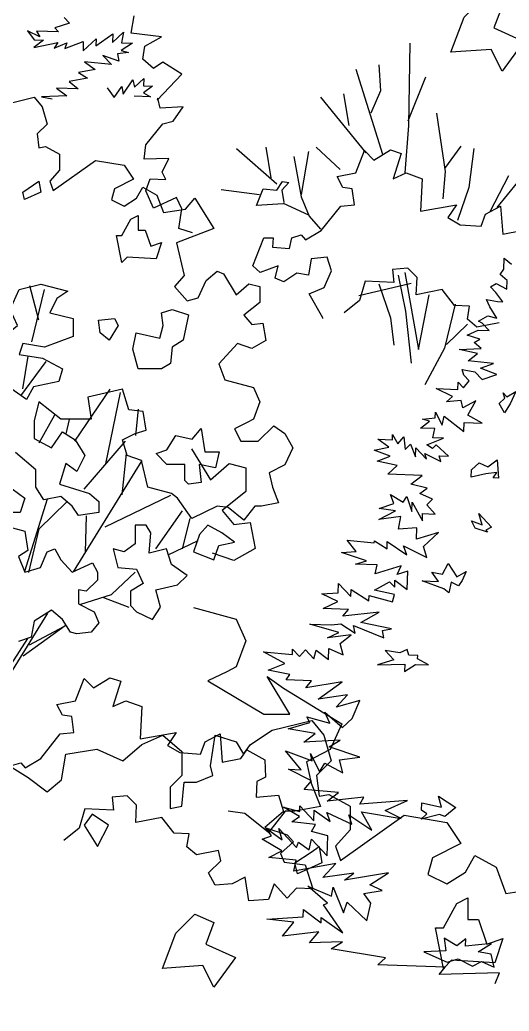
# Model space of a CAD drawing. Header units: inches. Extents: x -11 to 128, y 7 to 56.
# Drawn here: x 51.046 to 51.368, y 22.6 to 23.252 of the extents above; entities that cross this region are included whole.
import ezdxf

# ---------------------------------------------------------------- set-up
doc = ezdxf.new("R2010")
doc.units = ezdxf.units.IN
doc.header["$MEASUREMENT"] = 0
doc.layers.add('CAY', color=94, linetype='Continuous')
doc.layers.add('CAY-3', color=61, linetype='Continuous')
picture_1 = doc.add_image_def('image1.jpg', size_in_pixel=(1680, 1093))

# ---------------------------------------------------------------- blocks, each defined once
blk = doc.blocks.new('A$C76451831')
at = {"layer": 'CAY'}
for p, q in [((1479.9, 1929.8), (1538.3, 1944)), ((1538.3, 1944), (1555.9, 1922.7)), ((1288.9, 1909.2), (1320.1, 1922.7)), ((1320.1, 1922.7), (1347.8, 1898.6)), ((1389.7, 1877.9), (1396.8, 1922.7)), ((1396.8, 1922.7), (1427.4, 1912.7)), ((1448.6, 1909.2), (1479.9, 1929.8)), ((1555.9, 1922.7), (1566.6, 1885)), ((1178, 1895), (1223.4, 1902.1)), ((1223.4, 1902.1), (1261.1, 1885)), ((1261.1, 1885), (1288.9, 1909.2)), ((1427.4, 1912.7), (1438, 1895)), ((1438, 1895), (1448.6, 1909.2)), ((1077.8, 1888.5), (1122.6, 1860.8)), ((1171.5, 1857.3), (1178, 1895)), ((1347.8, 1898.6), (1347.8, 1863.8)), ((1393.2, 1863.8), (1389.7, 1877.9)), ((1566.6, 1885), (1545.3, 1863.8)), ((1122.6, 1860.8), (1150.3, 1839.6)), ((1347.8, 1863.8), (1330.7, 1846.6)), ((1369, 1853.7), (1393.2, 1863.8)), ((1545.3, 1863.8), (1548.9, 1833.1)), ((1150.3, 1839.6), (1171.5, 1857.3)), ((1330.7, 1846.6), (1330.7, 1815.4)), ((1347.8, 1818.9), (1351.4, 1853.7)), ((1351.4, 1853.7), (1369, 1853.7)), ((1548.9, 1833.1), (1563, 1836)), ((1563, 1836), (1594.3, 1818.9)), ((1330.7, 1815.4), (1347.8, 1818.9)), ((1594.3, 1818.9), (1594.3, 1784.1)), ((1580.1, 1739.3), (1673.3, 1805.4)), ((1673.3, 1805.4), (1735.8, 1794.7)), ((1735.8, 1794.7), (1756.4, 1764.1)), ((1594.3, 1784.1), (1573, 1759.9)), ((1573, 1759.9), (1580.1, 1739.3)), ((1756.4, 1764.1), (1715.1, 1742.8)), ((1715.1, 1742.8), (1708.1, 1718.6)), ((1763.5, 1722.2), (1777.1, 1746.4)), ((1777.1, 1746.4), (1808.3, 1729.3)), ((1808.3, 1729.3), (1822.5, 1690.9)), ((1708.1, 1718.6), (1735.8, 1705.1)), ((1735.8, 1705.1), (1763.5, 1722.2)), ((1822.5, 1690.9), (1870.8, 1698)), ((4765.1, 1414.8), (4773, 1406.4)), ((4711.4, 1395.4), (4721.4, 1381.9)), ((4729.7, 1386.6), (4711.4, 1395.4)), ((4724.6, 1394.9), (4729.7, 1386.6)), ((4756.7, 1393.8), (4724.6, 1394.9)), ((4773, 1406.4), (4751.5, 1399.4)), ((4751.5, 1399.4), (4756.7, 1393.8)), ((4735, 1381.4), (4721, 1371)), ((4721.4, 1381.9), (4735, 1381.4)), ((4766.3, 1369.4), (4793.3, 1379.4)), ((4792.9, 1365.8), (4812.1, 1383.7)), ((4793.3, 1379.4), (4792.9, 1365.8)), ((4811.7, 1373.3), (4836.3, 1391)), ((4812.1, 1383.7), (4811.7, 1373.3)), ((4835.9, 1377.9), (4852.3, 1393.2)), ((4836.3, 1391), (4835.9, 1377.9)), ((4852.3, 1393.2), (4849, 1377.4)), ((4721, 1371), (4756.1, 1378)), ((4756.1, 1378), (4750.4, 1370)), ((4750.4, 1370), (4769.3, 1377.5)), ((4769.3, 1377.5), (4766.3, 1369.4)), ((4865.3, 1376.9), (4848.6, 1366.6)), ((4848.6, 1366.6), (4859.4, 1363.5)), ((4849, 1377.4), (4865.3, 1376.9)), ((4822.1, 1359.3), (4834.8, 1345.7)), ((4845.4, 1350.8), (4822.1, 1359.3)), ((4859.4, 1363.5), (4843.5, 1361.3)), ((4843.5, 1361.3), (4845.4, 1350.8)), ((4810.5, 1338.4), (4786.3, 1334.3)), ((4834.8, 1345.7), (4795, 1349.9)), ((4795, 1349.9), (4810.5, 1338.4)), ((4799.6, 1325.7), (4772.7, 1321.2)), ((4772.7, 1321.2), (4785.5, 1310.3)), ((4786.3, 1334.3), (4799.6, 1325.7)), ((4851.8, 1302.5), (4865.7, 1323.4)), ((4865.7, 1323.4), (4868.1, 1312.9)), ((4868.1, 1312.9), (4882.1, 1325.5)), ((4882.1, 1325.5), (4881.7, 1314.6)), ((4753.8, 1311.4), (4769.3, 1300)), ((4785.5, 1310.3), (4753.8, 1311.4)), ((4828.1, 1311.5), (4838.5, 1297.6)), ((4838.5, 1297.6), (4849.5, 1313.5)), ((4849.5, 1313.5), (4851.8, 1302.5)), ((4894.8, 1314.2), (4881.4, 1304.2)), ((4881.7, 1314.6), (4894.8, 1314.2)), ((4682.3, 1288.4), (4721.2, 1297.8)), ((4721.2, 1297.8), (4733, 1283.7)), ((4769.3, 1300), (4732.1, 1298.6)), ((4732.1, 1298.6), (4747.8, 1295.7)), ((4891.6, 1298.4), (4867.6, 1299.3)), ((4881.4, 1304.2), (4891.6, 1298.4)), ((4733, 1283.7), (4740.1, 1258.5)), ((4740.1, 1258.5), (4725.9, 1244.3)), ((4725.9, 1244.3), (4728.3, 1223.9)), ((4728.3, 1223.9), (4737.7, 1225.8)), ((4737.7, 1225.8), (4758.6, 1214.4)), ((5192.6, 1187), (5205.3, 1219.7)), ((5205.3, 1219.7), (5219, 1206)), ((5219, 1206), (5243.2, 1220.8)), ((5243.2, 1220.8), (5259.1, 1215.5)), ((4749.1, 1161.4), (4811.2, 1205.4)), ((4758.6, 1214.4), (4758.6, 1191.2)), ((4811.2, 1205.4), (4852.9, 1198.3)), ((5259.1, 1215.5), (5247.5, 1178.6)), ((4758.6, 1191.2), (4744.4, 1175.1)), ((4852.9, 1198.3), (4866.7, 1177.9)), ((4866.7, 1177.9), (4839.1, 1163.7)), ((5165.2, 1181.8), (5192.6, 1187)), ((5173.6, 1165.9), (5165.2, 1181.8)), ((5247.5, 1178.6), (5266.4, 1187)), ((5266.4, 1187), (5289.7, 1178.6)), ((5289.7, 1178.6), (5287.5, 1131.1)), ((4744.4, 1175.1), (4749.1, 1161.4)), ((4839.1, 1163.7), (4834.4, 1147.6)), ((4871.4, 1149.9), (4880.4, 1166.1)), ((4880.4, 1166.1), (4901.2, 1154.7)), ((5187.3, 1163.8), (5173.6, 1165.9)), ((5190.5, 1140.6), (5187.3, 1163.8)), ((4834.4, 1147.6), (4852.9, 1138.5)), ((4852.9, 1138.5), (4871.4, 1149.9)), ((4901.2, 1154.7), (4910.7, 1129.1)), ((4942.9, 1133.8), (4956.7, 1149.9)), ((4956.7, 1149.9), (4984.6, 1105.9)), ((4910.7, 1129.1), (4942.9, 1133.8)), ((5142, 1102.7), (5170.5, 1138.5)), ((5170.5, 1138.5), (5190.5, 1140.6)), ((5287.5, 1131.1), (5340.3, 1140.6)), ((5340.3, 1140.6), (5327.6, 1121.6)), ((5382.5, 1126.9), (5404.6, 1138.5)), ((5404.6, 1138.5), (5407.8, 1097.4)), ((5327.6, 1121.6), (5345.5, 1111.1)), ((5376.1, 1109), (5382.5, 1126.9)), ((4984.6, 1105.9), (4929.6, 1084.7)), ((5345.5, 1111.1), (5376.1, 1109)), ((5057.6, 1092.1), (5071.3, 1092.1)), ((5071.3, 1092.1), (5070.3, 1078.4)), ((5095.6, 1076.3), (5098.8, 1092.1)), ((5098.8, 1092.1), (5112.5, 1096.3)), ((5112.5, 1096.3), (5118.8, 1089)), ((5118.8, 1089), (5142, 1102.7)), ((5407.8, 1097.4), (5435.2, 1102.7)), ((4929.6, 1084.7), (4941, 1036.7)), ((5070.3, 1078.4), (5095.6, 1076.3)), ((5409.5, 1046.3), (5410, 1062.2)), ((5410, 1062.2), (5420.6, 1053.6)), ((5268.6, 1047.8), (5246.4, 1045.7)), ((5246.4, 1045.7), (5248.5, 1026.7)), ((5282.3, 1034.1), (5268.6, 1047.8)), ((5404.2, 1038.3), (5409.5, 1046.3)), ((4941, 1036.7), (4926.8, 1020.6)), ((4973.2, 1029.6), (4989.3, 1043.4)), ((4989.3, 1043.4), (4998.7, 1039.1)), ((4998.7, 1039.1), (5017.2, 1008.8)), ((5281.2, 1008.8), (5282.3, 1034.1)), ((5414.3, 1029.8), (5404.2, 1038.3)), ((4728.3, 971.5), (4715.1, 1021.6)), ((4717.8, 939.8), (4736.3, 1016.3)), ((4926.8, 1020.6), (4945.3, 999.7)), ((4961.8, 1004.1), (4973.2, 1029.6)), ((5017.2, 1008.8), (5035.7, 1024.9)), ((5035.7, 1024.9), (5051.8, 1020.6)), ((5051.8, 1020.6), (5051.8, 997.4)), ((5273.8, 1025), (5197.2, 1007.3)), ((5206.3, 1028.8), (5197.9, 1000.4)), ((5248.5, 1026.7), (5206.3, 1028.8)), ((5390, 1020.2), (5398.3, 1025.4)), ((5397.8, 1011.8), (5390, 1020.2)), ((5398.3, 1025.4), (5413.9, 1016.7)), ((5413.9, 1016.7), (5414.3, 1029.8)), ((4945.3, 999.7), (4961.8, 1004.1)), ((5319.2, 1016.2), (5281.2, 1008.8)), ((5337.1, 993), (5319.2, 1016.2)), ((5389, 990.8), (5383.9, 1001.9)), ((5383.9, 1001.9), (5400.1, 998.6)), ((5407.8, 998.3), (5397.8, 1011.8)), ((5051.8, 997.4), (5028.6, 978.9)), ((5197.9, 1000.4), (5175.7, 982.4)), ((5359.3, 991.9), (5337.1, 993)), ((5356.1, 972.9), (5359.3, 991.9)), ((5399.3, 974.6), (5389, 990.8)), ((5400.1, 998.6), (5407.8, 998.3)), ((5028.6, 978.9), (5040, 965.1)), ((5369.8, 961.3), (5356.1, 972.9)), ((5372.4, 970.1), (5385.8, 977.8)), ((5385.8, 977.8), (5399.3, 974.6)), ((5040, 965.1), (5056.1, 967.1)), ((5056.1, 967.1), (5060.8, 941.9)), ((5402.5, 967.7), (5369.8, 961.3)), ((5377.7, 967.2), (5372.4, 970.1)), ((5387.7, 956.4), (5377.7, 967.2)), ((5355.8, 949.4), (5371.9, 957)), ((5374.2, 943.7), (5355.8, 949.4)), ((5365.8, 938.6), (5374.2, 943.7)), ((5371.9, 957), (5387.7, 956.4)), ((5019.2, 937.2), (4991.7, 907.3)), ((5040, 930.1), (5019.2, 937.2)), ((5060.8, 941.9), (5040, 930.1)), ((5344.2, 928.5), (5376.4, 930.1)), ((5376.4, 930.1), (5365.8, 938.6)), ((4704.6, 871.1), (4712.5, 918.7)), ((5370.7, 922.5), (5344.2, 928.5)), ((5357.2, 912.1), (5370.7, 922.5)), ((4701.9, 860.6), (4738.9, 910.7)), ((4991.7, 907.3), (5000.7, 884.1)), ((5394.2, 908.1), (5357.2, 912.1)), ((5375.4, 901.1), (5394.2, 908.1)), ((5399.1, 892.1), (5375.4, 901.1)), ((5351, 891), (5348.6, 899.3)), ((5348.6, 899.3), (5367.1, 895.9)), ((5358.4, 882.6), (5351, 891)), ((5367.1, 895.9), (5377.5, 884.7)), ((5377.5, 884.7), (5399.1, 892.1)), ((5000.7, 884.1), (5042.4, 872.7)), ((5042.4, 872.7), (5051.8, 851.9)), ((5310.5, 871.2), (5342.1, 870.1)), ((5334.1, 859.9), (5310.5, 871.2)), ((5342.1, 870.1), (5342.5, 880.9)), ((5342.5, 880.9), (5350.4, 872.5)), ((5350.4, 872.5), (5358.4, 882.6)), ((4781, 794.5), (4832.5, 870.4)), ((4850.9, 870.4), (4799.8, 858.6)), ((4799.8, 858.6), (4804.6, 826.3)), ((4826.2, 761), (4847.8, 865.6)), ((4860, 840.1), (4850.9, 870.4)), ((5325.6, 852), (5334.1, 859.9)), ((4728.3, 851.9), (4721.2, 824)), ((4760.5, 826.3), (4728.3, 851.9)), ((5051.8, 851.9), (5042.4, 826.3)), ((5347, 854), (5325.6, 852)), ((5349.4, 843.1), (5347, 854)), ((5368.3, 853.3), (5349.4, 843.1)), ((5356.7, 832.4), (5368.3, 853.3)), ((4728.6, 791.9), (4751.7, 832.8)), ((4880.8, 837.7), (4860, 840.1)), ((4870.1, 802.5), (4874.1, 840.9)), ((4885.5, 810.2), (4880.8, 837.7)), ((5290.3, 826.5), (5309, 828.6)), ((5309, 828.6), (5309.3, 836.7)), ((5309.3, 836.7), (5319, 817.8)), ((5319, 817.8), (5322.2, 830.9)), ((5322.2, 830.9), (5350.9, 808.5)), ((5377.6, 820.8), (5356.7, 832.4)), ((4721.2, 824), (4721.2, 798.4)), ((4804.6, 826.3), (4760.5, 826.3)), ((4768, 805.1), (4772.9, 825.9)), ((5033.3, 821.6), (5014.8, 812.5)), ((5042.4, 826.3), (5033.3, 821.6)), ((5049.4, 794.1), (5072.6, 816.9)), ((5072.6, 816.9), (5088.7, 805.5)), ((5287.1, 813.5), (5300.6, 823.4)), ((5308.4, 812.7), (5287.1, 813.5)), ((5300.6, 823.4), (5290.3, 826.5)), ((5350.9, 808.5), (5351.3, 821.7)), ((5351.3, 821.7), (5377.6, 820.8)), ((4746.8, 784.6), (4762.9, 807.8)), ((4762.9, 807.8), (4781.4, 796.4)), ((4850.9, 796.4), (4869.4, 805.5)), ((4869.4, 805.5), (4885.5, 810.2)), ((5014.8, 812.5), (5023.9, 794.1)), ((5088.7, 805.5), (5100.1, 784.6)), ((5246.2, 796.3), (5246.5, 804)), ((5246.5, 804), (5254.2, 790.6)), ((5254.2, 790.6), (5262.7, 800.7)), ((5262.7, 800.7), (5264.7, 782.1)), ((5296.7, 789.1), (5321.1, 798.7)), ((5305.2, 799.3), (5308.4, 812.7)), ((5321.1, 798.7), (5305.2, 799.3)), ((4721.2, 798.4), (4746.8, 784.6)), ((4781.4, 796.4), (4795.5, 773.2)), ((4794.3, 724.1), (4854.9, 794.5)), ((4857.6, 773.2), (4850.9, 796.4)), ((5023.9, 794.1), (5049.4, 794.1)), ((5100.1, 784.6), (5088.7, 759.5)), ((5219.4, 781), (5240.9, 785.6)), ((5240.9, 785.6), (5224.9, 797.1)), ((5224.9, 797.1), (5246.2, 796.3)), ((5264.7, 782.1), (5272.7, 790)), ((5272.7, 790), (5280.2, 771.1)), ((5280.2, 771.1), (5280.7, 784.3)), ((5280.7, 784.3), (5296, 767.8)), ((5304.7, 783.4), (5296.7, 789.1)), ((5310.3, 788.7), (5304.7, 783.4)), ((5328.3, 772.2), (5310.3, 788.7)), ((4723.6, 752.4), (4693.7, 777.9)), ((4795.5, 773.2), (4783.7, 750)), ((4850.1, 715.8), (4856.4, 776.4)), ((4878.5, 766.1), (4857.6, 773.2)), ((4951.7, 782.9), (4979.4, 737.5)), ((5243.1, 772.4), (5219.4, 781)), ((5223.8, 764.9), (5243.1, 772.4)), ((5296, 767.8), (5293.5, 776.1)), ((5293.5, 776.1), (5317.1, 764.4)), ((5314.7, 772.6), (5328.3, 772.2)), ((5317.1, 764.4), (5314.7, 772.6)), ((4767.6, 761.4), (4758.6, 731.5)), ((4783.7, 750), (4767.6, 761.4)), ((4778.7, 602.9), (4879.6, 765.8)), ((4887.9, 726.8), (4878.5, 766.1)), ((4979.4, 737.5), (5007.1, 761.7)), ((5007.1, 761.7), (5031.3, 755.2)), ((5031.3, 755.2), (5031.3, 720.4)), ((5088.7, 759.5), (5065.6, 747.7)), ((5253, 758.5), (5223.8, 764.9)), ((5239.5, 745.8), (5253, 758.5)), ((4723.6, 726.8), (4723.6, 752.4)), ((5065.6, 747.7), (5070.3, 726.8)), ((5289.7, 744), (5239.5, 745.8)), ((5273.4, 731.5), (5289.7, 744)), ((4735.4, 708.3), (4723.6, 726.8)), ((4758.6, 731.5), (4802.2, 717.8)), ((4922.5, 717.8), (4887.9, 726.8)), ((5070.3, 726.8), (5079.3, 704)), ((5297.2, 725.2), (5273.4, 731.5)), ((4760.5, 713.1), (4735.4, 708.3)), ((4777, 699.3), (4760.5, 713.1)), ((4802.2, 717.8), (4816, 706)), ((4825.4, 669), (4921.3, 715.4)), ((4931.5, 710.7), (4922.5, 717.8)), ((5031.3, 720.4), (4996.5, 692.7)), ((5248.4, 702.9), (5243.4, 716.2)), ((5243.4, 716.2), (5262.1, 705.1)), ((5262.1, 705.1), (5267.3, 713.1)), ((5267.3, 713.1), (5274.7, 691.5)), ((5286.5, 717.4), (5297.2, 725.2)), ((5304.8, 709.1), (5286.5, 717.4)), ((4707.6, 603.7), (4740.9, 709.9)), ((4728.7, 665.9), (4769.2, 705.2)), ((4786.1, 685.5), (4777, 699.3)), ((4816, 706), (4816, 689.9)), ((4952.3, 680.8), (4931.5, 710.7)), ((4989.3, 699.3), (4952.3, 680.8)), ((5005.4, 696.9), (4989.3, 699.3)), ((5028.6, 678.5), (5005.4, 696.9)), ((5044.7, 699.3), (5028.6, 678.5)), ((5054.2, 699.3), (5044.7, 699.3)), ((5079.3, 704), (5054.2, 699.3)), ((5226.8, 695.5), (5248.4, 702.9)), ((5274.7, 691.5), (5275.2, 704.7)), ((5275.2, 704.7), (5290.1, 677.4)), ((5296.4, 701.2), (5304.8, 709.1)), ((5309, 687.6), (5296.4, 701.2)), ((4816, 689.9), (4786.1, 685.5)), ((4796.7, 631.7), (4797.9, 685.1)), ((4899.3, 636.8), (4938.6, 692.2)), ((4996.5, 692.7), (5013.6, 672)), ((5226.3, 679.6), (5250.7, 692.4)), ((5258.6, 683.9), (5226.3, 679.6)), ((5250.7, 692.4), (5226.8, 695.5)), ((5255.2, 665.5), (5258.6, 683.9)), ((5290.1, 677.4), (5290.5, 688.3)), ((5290.5, 688.3), (5309, 687.6)), ((4938.6, 636.8), (4950, 680.8)), ((5013.6, 672), (5037.8, 675)), ((5037.8, 675), (5044.9, 637.2)), ((4713.4, 601.8), (4728.7, 665.9)), ((5282, 667.2), (5255.2, 665.5)), ((5281.5, 650.9), (5282, 667.2)), ((5313.5, 660.7), (5281.5, 650.9)), ((5291.5, 640.2), (5313.5, 660.7)), ((4917.8, 627.7), (4961.8, 648.6)), ((5179.9, 649.5), (5219.6, 645.4)), ((5192.9, 632.7), (5179.9, 649.5)), ((5219.6, 645.4), (5219.7, 648.1)), ((5219.7, 648.1), (5238.4, 636.6)), ((5238.4, 636.6), (5238.7, 647.4)), ((5238.7, 647.4), (5267.1, 627.9)), ((5262.5, 641.2), (5296.4, 624.1)), ((5267.1, 627.9), (5262.5, 641.2)), ((5296.4, 624.1), (5291.5, 640.2)), ((5013.6, 619.5), (4982.4, 630.1)), ((5044.9, 637.2), (5013.6, 619.5)), ((5171.6, 631.2), (5192.9, 632.7)), ((5208.3, 619), (5171.6, 631.2)), ((5192.3, 614.2), (5208.3, 619)), ((5224, 613.1), (5192.3, 614.2)), ((5220.8, 600), (5224, 613.1)), ((5258.8, 611.8), (5220.8, 600)), ((5252.9, 598.9), (5258.8, 611.8)), ((4834.4, 569.5), (4869.4, 602.2)), ((5268.9, 603.8), (5252.9, 598.9)), ((5268, 577.1), (5268.9, 603.8)), ((5166.8, 572.4), (5167.3, 586)), ((5167.3, 586), (5185.2, 566.8)), ((5219.9, 576), (5241.7, 588.4)), ((5241.7, 588.4), (5249.5, 580.4)), ((5249.5, 580.4), (5249.9, 590.8)), ((5249.9, 590.8), (5268, 577.1)), ((4789.6, 555.4), (4834.4, 569.5)), ((5142.7, 570.6), (5166.8, 572.4)), ((5166.3, 559.3), (5142.7, 570.6)), ((5185.2, 566.8), (5185.5, 577.2)), ((5185.5, 577.2), (5211.7, 560.4)), ((5211.7, 560.4), (5212, 568.1)), ((5212, 568.1), (5246.1, 559.2)), ((5249.2, 569.6), (5219.9, 576)), ((5246.1, 559.2), (5249.2, 569.6)), ((4823, 565.2), (4860, 551.4)), ((5144.7, 549.2), (5166.3, 559.3)), ((4656.8, 405.9), (4741.3, 542.4)), ((5181.8, 547.9), (5144.7, 549.2)), ((5173.3, 537.8), (5181.8, 547.9)), ((5227, 544), (5173.3, 537.8)), ((5199.7, 528.7), (5227, 544)), ((4705.1, 479.9), (4766.8, 524.3)), ((4714.5, 496), (4764.5, 523.1)), ((5125.3, 526.3), (5157, 525.2)), ((5167.5, 513.9), (5125.3, 526.3)), ((5157, 525.2), (5170.6, 527)), ((5170.6, 527), (5191.5, 513.1)), ((5189.1, 524.1), (5233.8, 506.2)), ((5191.5, 513.1), (5189.1, 524.1)), ((5244.7, 519.4), (5199.7, 528.7)), ((5150.9, 506.4), (5167.5, 513.9)), ((5185.9, 510.6), (5150.9, 506.4)), ((5169.6, 498), (5185.9, 510.6)), ((5231.5, 517.1), (5244.7, 519.4)), ((5233.8, 506.2), (5231.5, 517.1)), ((4659.9, 424.8), (4712.2, 505.4)), ((5174, 481.5), (5169.6, 498)), ((5057.3, 485.6), (5099.7, 481.8)), ((5088.4, 468.6), (5057.3, 485.6)), ((5099.7, 481.8), (5100, 489.5)), ((5100, 489.5), (5110.1, 478.8)), ((5110.1, 478.8), (5118.6, 488.9)), ((5118.6, 488.9), (5131.2, 475.3)), ((5131.2, 475.3), (5134.4, 488.3)), ((5134.4, 488.3), (5152.5, 474.6)), ((5152.5, 474.6), (5153.1, 490.4)), ((5153.1, 490.4), (5174, 481.5)), ((5064.1, 459.1), (5088.4, 468.6)), ((5096, 452.5), (5064.1, 459.1)), ((5090.3, 444.6), (5096, 452.5)), ((5062.5, 449.6), (5086.7, 432.5)), ((5127.4, 443.3), (5090.3, 444.6)), ((5119.3, 433.1), (5127.4, 443.3)), ((5172.7, 441.7), (5119.3, 433.1)), ((5137.3, 416.6), (5172.7, 441.7)), ((5180.2, 422.8), (5137.3, 416.6)), ((5163.7, 404.8), (5180.2, 422.8)), ((5198.4, 414.5), (5163.7, 404.8)), ((5187.1, 388.1), (5198.4, 414.5)), ((5154.7, 381.1), (5147.1, 397.2)), ((5147.1, 397.2), (5173, 375)), ((5093.2, 372.8), (5125.3, 382.1)), ((5120.6, 390.5), (5154.7, 381.1)), ((5125.3, 382.1), (5120.6, 390.5)), ((5171.9, 380.3), (5154.8, 342.6)), ((5173, 375), (5187.1, 388.1)), ((5132.9, 366), (5093.2, 372.8)), ((5116.6, 353.4), (5132.9, 366)), ((5169.7, 356.6), (5116.6, 353.4)), ((5153.5, 346.7), (5169.7, 356.6)), ((5112.4, 313.2), (5089.4, 340.8)), ((5089.4, 340.8), (5128.7, 326.2)), ((5154.8, 342.6), (5120.1, 324.9)), ((5126.4, 336.8), (5139.1, 310)), ((5128.7, 326.2), (5126.4, 336.8)), ((5198.3, 331.5), (5153.5, 346.7)), ((5120.1, 324.9), (5127.1, 293.6)), ((5139.1, 310), (5147.2, 322.9)), ((5147.2, 322.9), (5173.5, 308.8)), ((5168.7, 327.6), (5198.3, 331.5)), ((5173.5, 308.8), (5168.7, 327.6)), ((5093.9, 313.9), (5112.4, 313.2)), ((5127.7, 296.8), (5093.9, 313.9)), ((5116.8, 284), (5127.7, 296.8)), ((5127.1, 293.6), (5140.7, 259.4)), ((5167, 279.6), (5116.8, 284)), ((5150.7, 267), (5167, 279.6)), ((5204.4, 272.8), (5150.7, 267)), ((5198.6, 262.6), (5204.4, 272.8)), ((5268.1, 267.9), (5198.6, 262.6)), ((5235.4, 253.2), (5268.1, 267.9)), ((5029.8, 248.8), (5005.7, 252.3)), ((5064.6, 221), (5029.8, 248.8)), ((5088.8, 252.3), (5064.6, 221)), ((5110, 244.4), (5086.5, 258.4)), ((5086.5, 258.4), (5110.3, 252.1)), ((5103, 252.3), (5088.8, 252.3)), ((5140.7, 259.4), (5103, 252.3)), ((5110.3, 252.1), (5110.6, 260.2)), ((5110.6, 260.2), (5131.1, 238.2)), ((5131.1, 238.2), (5131.7, 254.1)), ((5131.7, 254.1), (5155.1, 237.4)), ((5155.1, 237.4), (5150.1, 250.7)), ((5150.1, 250.7), (5186.7, 233.6)), ((5186.7, 233.6), (5182.2, 246.9)), ((5182.2, 246.9), (5215.8, 224.4)), ((5200.9, 251.6), (5259, 241.9)), ((5215.8, 224.4), (5200.9, 251.6)), ((5259, 241.9), (5235.4, 253.2)), ((5098.9, 236.6), (5110, 244.4)), ((5133.6, 232.7), (5098.9, 236.6)), ((5127.8, 222.5), (5133.6, 232.7)), ((5069.2, 216.4), (5061.4, 227.5)), ((5061.4, 227.5), (5084.8, 210.4)), ((5080, 226.9), (5105.7, 199.2)), ((5084.8, 210.4), (5080, 226.9)), ((5151.6, 216.2), (5127.8, 222.5)), ((5055.4, 211.4), (5069.2, 216.4)), ((5084.3, 194.5), (5055.4, 211.4)), ((5105.7, 199.2), (5108.7, 206.8)), ((5108.7, 206.8), (5124.2, 195.8)), ((5124.2, 195.8), (5127.5, 211.6)), ((5127.5, 211.6), (5150.6, 186.8)), ((5150.6, 186.8), (5151.6, 216.2)), ((5065.3, 184.8), (5084.3, 194.5)), ((5105.1, 180.6), (5065.3, 184.8)), ((5101.8, 164.4), (5105.1, 180.6)), ((5163.4, 175.9), (5101.8, 164.4)), ((5144.1, 155.3), (5163.4, 175.9)), ((5189.6, 161.4), (5144.1, 155.3)), ((5240.4, 162.3), (5176.1, 151.4)), ((5176.1, 151.4), (5189.6, 161.4)), ((5213, 144.7), (5240.4, 162.3)), ((5150.9, 117.8), (5122.3, 142.4)), ((5122.3, 142.4), (5156.7, 128.1)), ((5156.7, 128.1), (5159.4, 141.1)), ((5159.4, 141.1), (5174.4, 103.4)), ((5204.4, 131.8), (5231.3, 136.3)), ((5214.8, 117.9), (5204.4, 131.8)), ((5231.3, 136.3), (5213, 144.7)), ((5145.4, 115.3), (5150.9, 117.8)), ((5174.4, 103.4), (5180, 119.1)), ((5180, 119.1), (5208.5, 91.8)), ((5208.5, 91.8), (5214.8, 117.9)), ((5115.3, 97.8), (5115.7, 108.2)), ((5115.7, 108.2), (5141.7, 88.7)), ((5173.4, 74.4), (5145.4, 115.3)), ((5062.2, 94.2), (5115.3, 97.8)), ((5101.9, 90.1), (5062.2, 94.2)), ((5085.3, 69.4), (5101.9, 90.1)), ((5141.7, 88.7), (5142, 96.8)), ((5142, 96.8), (5173.4, 74.4)), ((5138.6, 75.7), (5085.3, 69.4)), ((5124.9, 59.8), (5138.6, 75.7)), ((5172.9, 60.9), (5124.9, 59.8)), ((5156.3, 51), (5172.9, 60.9)), ((5236, 37.4), (5156.3, 51)), ((5224.8, 27.3), (5236, 37.4)), ((5323.5, 23.9), (5224.8, 27.3)), ((5314.9, 13.3), (5323.5, 23.9)), ((5402.9, 15.7), (5314.9, 13.3)), ((5396.9, 0), (5402.9, 15.7))]:
    blk.add_line(p, q, dxfattribs=at)
for points in [[(1240.2, 1791.1), (1216.4, 1806.9), (1204.5, 1791.1), (1224.3, 1759.4)], [(1537.1, 1751.5), (1548.9, 1759.4), (1552.9, 1735.6), (1517.3, 1719.8), (1513.3, 1735.6)], [(1750.8, 1676.2), (1766.7, 1684.2), (1766.7, 1652.5), (1782.5, 1652.5), (1794.4, 1616.8), (1818.1, 1624.8), (1806.3, 1589.1), (1742.9, 1593.1), (1731.1, 1581.2), (1719.2, 1640.6), (1731.1, 1640.6)], [(1339.1, 1632.7), (1366.8, 1660.4), (1394.5, 1648.5), (1382.7, 1616.8), (1426.2, 1597), (1394.5, 1553.5), (1378.7, 1585.2), (1319.3, 1581.2)], [(5351.5, 1415.3), (5379.2, 1443), (5406.9, 1431.1), (5395, 1399.4), (5438.6, 1379.6), (5406.9, 1336.1), (5391, 1367.8), (5331.7, 1363.8)], [(4720.4, 1169.5), (4728.3, 1174.8), (4731, 1158.9), (4707.2, 1148.4), (4704.6, 1158.9)], [(4862.9, 1119.3), (4873.5, 1124.6), (4873.5, 1103.5), (4884.1, 1103.5), (4892, 1079.7), (4907.8, 1085), (4899.9, 1061.2), (4857.7, 1063.9), (4849.7, 1055.9), (4841.8, 1095.6), (4849.7, 1095.6)], [(4709.9, 855.3), (4683.5, 873.8), (4688.8, 889.6), (4680.8, 905.5), (4667.6, 916), (4665, 945.1), (4680.8, 950.3), (4696.7, 963.5), (4686.1, 987.3), (4699.3, 1016.3), (4731, 1024.3), (4770.6, 1013.7), (4754.7, 1003.1), (4744.2, 982), (4778.5, 974.1), (4778.5, 947.7), (4757.4, 939.8), (4736.3, 931.9), (4704.6, 937.1), (4699.3, 921.3), (4733.6, 916), (4762.7, 900.2), (4757.4, 881.7), (4720.4, 873.8)], [(4865.6, 929.2), (4870.9, 953), (4905.2, 945.1), (4910.4, 963.5), (4907.8, 982), (4923.6, 987.3), (4947.4, 979.4), (4939.5, 942.4), (4923.6, 931.9), (4921, 908.1), (4907.8, 900.2), (4873.5, 900.2)], [(4818.1, 953), (4815.4, 971.5), (4839.2, 974.1), (4844.5, 963.5), (4831.3, 942.4)], [(5402.6, 849.4), (5411, 857.2), (5408.6, 865), (5413.8, 859.4), (5427.2, 867.1), (5418.9, 848.8), (5410.3, 835.9)], [(4915.7, 781.4), (4928.9, 802.5), (4952.7, 797.2), (4965.9, 813), (4971.2, 778.7), (4992.3, 778.7), (4987, 755), (4963.2, 760.2), (4965.9, 733.8), (4947.4, 731.2), (4942.1, 736.5), (4942.1, 760.2), (4915.7, 760.2), (4899.9, 776.1)], [(5401.5, 740.1), (5393.8, 740.4), (5399.1, 748.4), (5383.1, 746.2), (5361.7, 741.5), (5362, 752.4), (5373.3, 762.4), (5386.2, 756.5), (5399.7, 766.9)], [(5385.6, 660.9), (5367.2, 667), (5362.2, 677.6), (5377.8, 671.6), (5372.9, 688.1), (5391.3, 668.4), (5383, 663.7)], [(4892.2, 660), (4885.5, 671.4), (4869.4, 671.4), (4869.4, 643.8), (4852.9, 632), (4836.8, 636.8), (4843.9, 609.2), (4871.4, 606.9), (4880.8, 586), (4862.3, 574.6), (4862.3, 553.8), (4871.4, 544.4), (4894.6, 533), (4906.4, 551.4), (4899.3, 576.6), (4931.5, 583.7), (4945.3, 597.4), (4922.5, 613.6), (4915.4, 636.8), (4889.8, 630.1)], [(4975.5, 671.4), (4963.7, 657.6), (4954.7, 632), (4984.6, 620.6), (4991.7, 641.5), (5014.8, 646.2), (4996.4, 660)], [(5321.5, 577.9), (5289.7, 589.5), (5313.7, 588.6), (5303.8, 602.6), (5319.5, 599.3), (5327.8, 614.9), (5340.7, 595.8), (5354.1, 603.5), (5348.2, 590.1), (5343, 582.6), (5332.3, 588), (5329, 572.2)], [(5270.1, 480.9), (5267.7, 489.1), (5257.1, 484.1), (5235.4, 487.5), (5248.5, 473.9), (5224.3, 466.6), (5264.2, 467.9), (5263.8, 457.1), (5280, 467.4), (5299.1, 466.7), (5283, 475.4), (5283.2, 480.4)], [(5288.9, 254), (5289.3, 264.4), (5318.1, 258.4), (5313.6, 274.5), (5339.3, 257.7), (5323, 244.7), (5315, 247.7), (5288.4, 240.9), (5296.4, 248.3)], [(5395.1, 24.1), (5390.7, 42.8), (5371.8, 46.2), (5391.3, 58.7), (5353.5, 54.6), (5353.9, 65.4), (5340.4, 55), (5322.2, 66.5), (5324.3, 47.9), (5292.1, 46.3), (5326.4, 31.5), (5342.5, 36.4), (5363.4, 25.2), (5376.8, 32.4)]]:
    blk.add_lwpolyline(points, close=True, dxfattribs=at)
for points in [[(4953.2, 1099.5), (4933.2, 1105.8), (4937.4, 1134.3), (4930, 1151.2), (4896.3, 1135.4), (4884.7, 1160.7), (4891, 1178.6), (4914.2, 1177.5), (4908.9, 1188.1), (4918.4, 1208.1), (4882.5, 1207.1), (4884.7, 1228.2), (4910, 1258.8), (4924.7, 1263), (4939.5, 1284.1), (4905.7, 1282), (4902.6, 1296.7), (4901.5, 1293.6), (4937.4, 1331.5), (4910, 1349.5), (4896.3, 1340), (4880.4, 1353.7), (4883.6, 1372.7), (4907.9, 1386.4), (4863.6, 1391.6), (4867.8, 1417)], [(5271.7, 1376.9), (5269.6, 1256.6), (5264.3, 1187)], [(5192.6, 1338.9), (5231.6, 1214.5)], [(5226.4, 1345.2), (5228.5, 1307.3), (5214.8, 1274.6)], [(5294.9, 1327.3), (5268.6, 1263)], [(5140.9, 1297.8), (5207.4, 1216.6)], [(5174.7, 1303.1), (5182.1, 1256.6)], [(5310.7, 1274.6), (5323.4, 1189.1), (5320.2, 1149.1)], [(5017.5, 1222.9), (5076.6, 1171.2)], [(5060.8, 1225), (5068.2, 1179.7)], [(5134.6, 1225), (5169.4, 1192.3)], [(5346.6, 1226.1), (5322.3, 1193.4)], [(5365.6, 1222.9), (5358.2, 1165.9), (5341.3, 1117.4)], [(5101.9, 1211.3), (5112.5, 1152.2), (5124.1, 1123.8), (5140.9, 1104.8)], [(5123, 1218.7), (5112.5, 1155.4)], [(5444.7, 1192.3), (5399.3, 1136.4)], [(5416.2, 1182.8), (5388.8, 1130.1)], [(4995.4, 1162.8), (5051.3, 1155.4)], [(5086.1, 1141.7), (5047.1, 1139.6), (5056.6, 1163.8), (5076.6, 1161.7), (5085, 1174.4), (5094.5, 1173.3), (5084, 1161.7), (5087.2, 1143.8)], [(5086.1, 1142.7), (5123, 1125.9)], [(5144.1, 974), (5144.1, 975), (5124.1, 1009.8), (5146.2, 1019.3), (5156.8, 1043.6), (5150.4, 1063.6), (5127.2, 1061.5), (5123, 1037.3), (5106.1, 1040.4), (5087.2, 1027.8), (5074.5, 1033.1), (5078.7, 1051), (5052.3, 1041.5), (5041.8, 1051), (5057.6, 1092.1)], [(5254.8, 1037.3), (5265.4, 984.5), (5273.8, 908.6)], [(5264.3, 1041.5), (5284.4, 928.6), (5300.2, 1008.8)], [(5226.4, 1024.6), (5243.2, 975), (5248.5, 935)], [(5338.2, 995.1), (5322.3, 930.7), (5293.9, 877)], [(5356.1, 965.6), (5325.5, 936)], [(4689, 724.5), (4707.5, 710.7), (4700.8, 689.9), (4684.3, 689.9)], [(4684.3, 669), (4707.5, 662.3), (4712.2, 634.4), (4698.4, 625.4), (4707.5, 602.2), (4730.7, 609.2), (4740.1, 632), (4751.5, 636.8), (4760.5, 620.6), (4777, 602.2), (4806.9, 615.9), (4814, 602.2), (4814, 590.8), (4797.5, 574.6), (4786.1, 576.6), (4786.1, 556.2), (4809.3, 544.4), (4816, 528.2), (4804.6, 514.5), (4783.7, 512.1), (4774.7, 514.5), (4762.9, 533), (4746.8, 546.7), (4721.2, 530.6), (4716.9, 507.4), (4698.4, 500.7)]]:
    blk.add_lwpolyline(points, dxfattribs=at)
at = {"layer": 'CAY-3'}
for p, q in [((4954.6, 550.5), (5017.1, 533.4)), ((5017.1, 533.4), (5031.3, 502.1)), ((5031.3, 502.1), (5017.1, 463.8)), ((5003.6, 456.7), (4975.9, 443.1)), ((5017.1, 463.8), (5003.6, 456.7)), ((4975.9, 443.1), (5057.6, 394.5)), ((5095.9, 394.5), (5062.5, 449.6)), ((5086.7, 432.5), (5171.9, 380.3)), ((5057.6, 394.5), (5095.9, 394.5))]:
    blk.add_line(p, q, dxfattribs=at)
blk.add_lwpolyline([(4687.9, 319.2), (4701.6, 323.4), (4707.9, 316), (4731.1, 329.7), (4759.6, 365.6), (4779.6, 367.7), (4776.4, 390.9), (4762.7, 393), (4754.3, 408.8), (4781.7, 414.1), (4794.4, 446.8), (4808.1, 433.1), (4832.3, 447.8), (4848.2, 442.6), (4836.6, 405.7), (4855.5, 414.1), (4878.8, 405.7), (4876.6, 358.2), (4929.4, 367.7), (4916.7, 348.7), (4934.6, 338.2), (4965.2, 336), (4971.6, 354), (4993.7, 365.6), (4996.9, 324.4), (5024.3, 329.7), (5032.7, 342.4), (5059.1, 327.6), (5060.2, 302.3), (5047.5, 296), (5046.4, 272.8), (5079.1, 275.9), (5086.5, 251.7), (5059.1, 228.5), (5091.8, 217.9), (5101.3, 207.4), (5082.3, 190.5), (5087.6, 177.8), (5118.2, 173.6), (5129.8, 138.8), (5105.5, 139.9), (5091.8, 125.1), (5072.8, 146.2), (5064.4, 123), (5035.9, 120.9), (5030.6, 155.7), (5011.6, 146.2), (4986.3, 144.1), (4976.8, 162), (4994.8, 179.9), (4991.6, 194.7), (4958.9, 188.4), (4945.2, 200), (4948.4, 219), (4926.2, 220), (4908.3, 243.2), (4870.3, 235.8), (4871.4, 261.2), (4857.7, 274.9), (4835.5, 272.8), (4837.6, 253.8), (4795.4, 255.9), (4787, 227.4), (4764.8, 209.5)], dxfattribs=at)

msp = doc.modelspace()

# ---------------------------------------------------------------- block references
at = {"layer": 'CAY', "xscale": 0.0004489089019145984, "yscale": 0.0004489089019145984, "zscale": 0.0004489089019145984}
for p in [(48.93576, 22.6181), (50.54729, 21.91828)]:
    msp.add_blockref('A$C76451831', p, dxfattribs=at)

# ---------------------------------------------------------------- pictures from other files: only their frames are drawn
image = msp.add_image(picture_1, insert=(12.49661, 7.37723), size_in_units=(74.4025, 48.40591))
image.dxf.flags = 6

doc.saveas('drawing.dxf')
